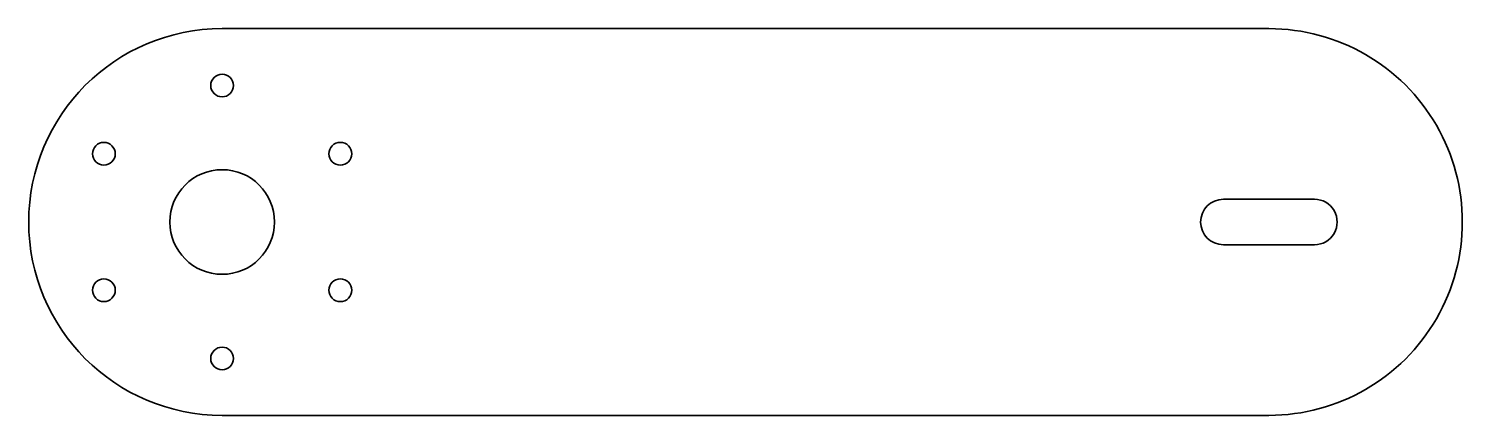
# Model space of a CAD drawing. Extents: x 437 to 752, y 378 to 463.
import ezdxf

# ---------------------------------------------------------------- set-up
doc = ezdxf.new("R2010")
doc.units = 0

msp = doc.modelspace()

# ---------------------------------------------------------------- linework, layer by layer
at = {"color": 7, "lineweight": 35}
for p, q in [((479.5, 463), (709.5, 463)), ((699.5, 425.5), (719.5, 425.5)), ((719.5, 415.5), (699.5, 415.5)), ((479.5, 378), (709.5, 378))]:
    msp.add_line(p, q, dxfattribs=at)
for centre, radius in [((479.5, 450.5), 2.5), ((453.519226, 435.5), 2.5), ((505.480774, 435.5), 2.5), ((479.5, 420.5), 11.5), ((453.519226, 405.5), 2.5), ((505.480774, 405.5), 2.5), ((479.5, 390.5), 2.5)]:
    msp.add_circle(centre, radius, dxfattribs=at)
for centre, radius, start, end in [((479.5, 420.5), 42.5, 90.000003, 269.999997), ((709.5, 420.5), 42.5, 269.999997, 90.000003), ((699.5, 420.5), 5, 90.000003, 269.999997), ((719.5, 420.5), 5, 269.999997, 90.000003)]:
    msp.add_arc(centre, radius, start, end, dxfattribs=at)

doc.saveas('drawing.dxf')
